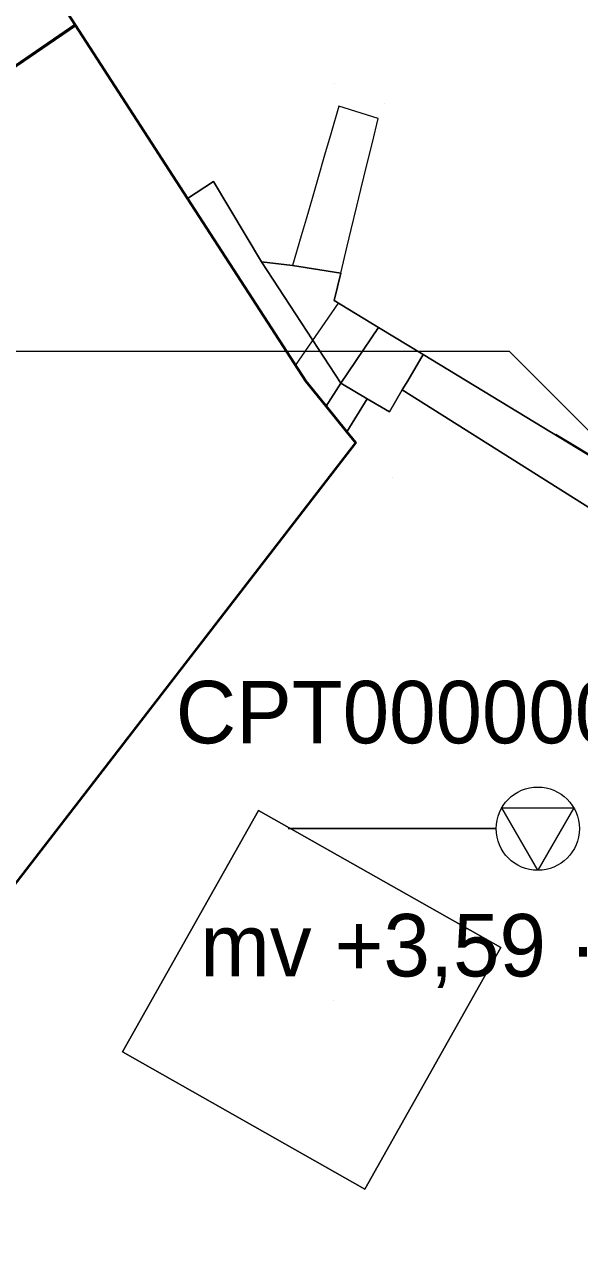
# Model space of a CAD drawing. Header units: metres. Extents: x 0 to 105485, y 0 to 425721.
# Drawn here: x 104915.51 to 104923.51, y 425419.6 to 425437.21 of the extents above; entities that cross this region are included whole.
import ezdxf
from ezdxf.enums import TextEntityAlignment as Align

# ---------------------------------------------------------------- set-up
doc = ezdxf.new("R2010")
doc.units = ezdxf.units.M
doc.header["$MEASUREMENT"] = 0
doc.linetypes.add('KG-PERCEEL-SO', pattern=[19, 5.5, -4, 5.5, -4])
for name, color, linetype, lineweight in [('B-XX-GK-KADEMUUR-G', 150, 'Continuous', 18), ('B-XX-GR-BOOM-G', 90, 'Continuous', 13), ('B-XX-IE-MEUBILAIR-G', 7, 'Continuous', 18), ('B-XX-IE-MEUBILAIR_WATERWEGMEUBILAIR-G', 150, 'Continuous', 18), ('B-XX-KG-GRENS_PERCEEL-G', 150, 'KG-PERCEEL-SO', 18), ('B-XX-KW-KUNSTWERK_STEIGER-G', 170, 'Continuous', 18), ('B-XX-MO-ONDERZOEK_SONDERING-G', 90, 'Continuous', 18), ('B-XX-MO-ONDERZOEK_SONDERING-S', 90, 'Continuous', 18), ('B-XX-MO-ONDERZOEK_SONDERING-T', 90, 'Continuous', 18), ('B-XX-OG-BEBOUWING-G', 7, 'Continuous', 35), ('B-XX-OG-GRENS-G', 7, 'Continuous', 18), ('B-XX-OG-TERREIN_ERF-G', 7, 'Continuous', 18), ('B-XX-OG-TERREIN_OEVER-G', 7, 'Continuous', 18), ('B-XX-OG-WATER_HAVEN-G', 170, 'Continuous', 18), ('B-XX-VH-ONVERHARD_ZAND-G', 210, 'Continuous', 18), ('B-XX-VH-OPENVERHARDING_STRAATBAKSTEEN-G', 90, 'Continuous', 18)]:
    doc.layers.add(name, color=color, linetype=linetype, lineweight=lineweight)

msp = doc.modelspace()

# ---------------------------------------------------------------- linework, layer by layer
at = {"layer": 'B-XX-GK-KADEMUUR-G', "ltscale": 0.5}
for points in [[(104921.258, 425432.453), (104920.612, 425432.846), (104920.071, 425432.043), (104920.452, 425431.818), (104920.77, 425431.629), (104920.957, 425431.945), (104921.034, 425432.074)], [(104921.258, 425432.453), (104921.034, 425432.074), (104920.957, 425431.945), (104926.818, 425428.253), (104926.907, 425428.398), (104927.189, 425428.851)], [(104920.157, 425431.34), (104920.452, 425431.818), (104920.071, 425432.043), (104919.857, 425431.709)]]:
    msp.add_lwpolyline(points, close=True, dxfattribs=at)
at = {"layer": 'B-XX-GR-BOOM-G', "color": 0, "true_color": 0x604a38}
msp.add_polyline3d([(104919.959, 425423.138, 3.332056222532111), (104919.959, 425423.138, 6.13205622253211)], dxfattribs=at)
at = {"layer": 'B-XX-IE-MEUBILAIR-G', "color": 0, "true_color": 0x604a38}
msp.add_polyline3d([(104920.809, 425430.686, 3.391324065578965), (104920.809, 425430.686, 4.891324065578965)], dxfattribs=at)
at = {"layer": 'B-XX-IE-MEUBILAIR_WATERWEGMEUBILAIR-G', "color": 0, "true_color": 0x604a38}
for points in [[(104919.979, 425436.361, 0), (104919.979, 425436.361, 1.5)], [(104920.696, 425436.068, 0), (104920.696, 425436.068, 1.5)]]:
    msp.add_polyline3d(points, dxfattribs=at)
at = {"layer": 'B-XX-KG-GRENS_PERCEEL-G', "ltscale": 0.5, "flags": 128}
for points in [[(104909.198, 425441.207), (104911.033, 425438.111), (104913.961, 425440.723), (104916.246, 425437.194)], [(104902.394, 425427.806), (104909.554, 425432.739), (104910.178, 425431.776), (104910.96, 425432.276), (104912.149, 425432.245), (104912.869, 425431.776), (104914.199, 425432.804), (104912.932, 425434.938), (104916.246, 425437.194)], [(104916.246, 425437.194), (104919.418, 425432.296)], [(104919.418, 425432.296), (104920.036, 425433.195), (104935.29, 425423.997), (104932.218, 425418.819), (104940.197, 425413.222), (104963.12, 425400.959), (104978.335, 425403.002)], [(104912.116, 425420.608), (104920.286, 425431.181), (104919.565, 425432.069), (104919.418, 425432.296)]]:
    msp.add_lwpolyline(points, dxfattribs=at)
at = {"layer": 'B-XX-KW-KUNSTWERK_STEIGER-G', "ltscale": 0.5}
msp.add_lwpolyline([(104920.447, 425435.19), (104920.525, 425435.513), (104920.609, 425435.859), (104920.041, 425436.034), (104919.929, 425435.648), (104919.836, 425435.328), (104919.734, 425434.974), (104919.665, 425434.739), (104919.568, 425434.405), (104919.499, 425434.165), (104919.374, 425433.736), (104920.068, 425433.628), (104920.162, 425434.015), (104920.221, 425434.256), (104920.303, 425434.595), (104920.36, 425434.832)], close=True, dxfattribs=at)
at = {"layer": 'B-XX-MO-ONDERZOEK_SONDERING-G', "color": 0, "true_color": 0x285cd6}
msp.add_polyline3d([(104921.985, 425425.62, 3.511), (104922.085, 425425.62, 3.491), (104922.16, 425425.62, 3.471), (104922.21, 425425.62, 3.451), (104922.21, 425425.62, 3.431), (104922.21, 425425.62, 3.411), (104922.235, 425425.62, 3.391), (104922.235, 425425.62, 3.371), (104922.235, 425425.62, 3.351), (104922.235, 425425.62, 3.331), (104922.21, 425425.62, 3.311), (104922.21, 425425.62, 3.291), (104922.185, 425425.62, 3.271), (104922.185, 425425.62, 3.251), (104922.185, 425425.62, 3.231), (104922.185, 425425.62, 3.211), (104922.185, 425425.62, 3.191), (104922.185, 425425.62, 3.171), (104922.185, 425425.62, 3.151), (104922.185, 425425.62, 3.131), (104922.185, 425425.62, 3.111), (104922.185, 425425.62, 3.091), (104922.185, 425425.62, 3.071), (104922.185, 425425.62, 3.051), (104922.185, 425425.62, 3.031), (104922.185, 425425.62, 3.011), (104922.16, 425425.62, 2.991), (104922.16, 425425.62, 2.971), (104922.135, 425425.62, 2.951), (104922.135, 425425.62, 2.931), (104922.11, 425425.62, 2.911), (104922.085, 425425.62, 2.891), (104922.085, 425425.62, 2.871), (104922.085, 425425.62, 2.851), (104922.06, 425425.62, 2.831), (104922.035, 425425.62, 2.811), (104922.035, 425425.62, 2.791), (104922.035, 425425.62, 2.771), (104922.035, 425425.62, 2.751), (104922.035, 425425.62, 2.731), (104922.06, 425425.62, 2.711), (104922.085, 425425.62, 2.691), (104922.06, 425425.62, 2.671), (104922.085, 425425.62, 2.651), (104922.06, 425425.62, 2.631), (104922.06, 425425.62, 2.611), (104922.06, 425425.62, 2.591), (104922.06, 425425.62, 2.571), (104922.06, 425425.62, 2.551), (104922.11, 425425.62, 2.531), (104922.135, 425425.62, 2.511), (104922.135, 425425.62, 2.491), (104922.16, 425425.62, 2.471), (104922.16, 425425.62, 2.451), (104922.16, 425425.62, 2.431), (104922.16, 425425.62, 2.411), (104922.185, 425425.62, 2.391), (104922.185, 425425.62, 2.371), (104922.185, 425425.62, 2.351), (104922.185, 425425.62, 2.331), (104922.16, 425425.62, 2.311), (104922.16, 425425.62, 2.291), (104922.135, 425425.62, 2.271), (104922.11, 425425.62, 2.251), (104922.11, 425425.62, 2.231), (104922.135, 425425.62, 2.211), (104922.135, 425425.62, 2.191), (104922.135, 425425.62, 2.171), (104922.06, 425425.62, 2.151), (104922.035, 425425.62, 2.131), (104922.01, 425425.62, 2.111), (104921.96, 425425.62, 2.091), (104921.985, 425425.62, 2.071), (104921.985, 425425.62, 2.051), (104921.985, 425425.62, 2.031), (104921.985, 425425.62, 2.011), (104921.935, 425425.62, 1.991), (104921.81, 425425.62, 1.971), (104921.96, 425425.62, 1.951), (104922.01, 425425.62, 1.931), (104922.035, 425425.62, 1.911), (104922.16, 425425.62, 1.891), (104922.185, 425425.62, 1.871), (104922.185, 425425.62, 1.851), (104922.185, 425425.62, 1.831), (104922.185, 425425.62, 1.811), (104922.16, 425425.62, 1.791), (104922.16, 425425.62, 1.771), (104922.135, 425425.62, 1.751), (104922.135, 425425.62, 1.731), (104922.11, 425425.62, 1.711), (104922.11, 425425.62, 1.691), (104921.835, 425425.62, 1.671), (104921.86, 425425.62, 1.651), (104922.01, 425425.62, 1.631), (104922.035, 425425.62, 1.611), (104922.06, 425425.62, 1.591), (104922.035, 425425.62, 1.571), (104922.06, 425425.62, 1.551), (104922.085, 425425.62, 1.531), (104922.085, 425425.62, 1.511), (104922.11, 425425.62, 1.491), (104922.11, 425425.62, 1.471), (104922.035, 425425.62, 1.451), (104922.035, 425425.62, 1.431), (104922.035, 425425.62, 1.411), (104922.035, 425425.62, 1.391), (104922.035, 425425.62, 1.371), (104922.035, 425425.62, 1.351), (104922.01, 425425.62, 1.331), (104922.01, 425425.62, 1.311), (104921.985, 425425.62, 1.291), (104921.935, 425425.62, 1.271), (104921.885, 425425.62, 1.251), (104921.81, 425425.62, 1.231), (104921.785, 425425.62, 1.211), (104921.785, 425425.62, 1.191), (104921.785, 425425.62, 1.171), (104921.81, 425425.62, 1.151), (104921.835, 425425.62, 1.131), (104921.86, 425425.62, 1.111), (104921.86, 425425.62, 1.091), (104921.785, 425425.62, 1.071), (104921.71, 425425.62, 1.051), (104921.785, 425425.62, 1.031), (104921.785, 425425.62, 1.011), (104921.76, 425425.62, 0.9909999999999997), (104921.735, 425425.62, 0.9709999999999996), (104921.66, 425425.62, 0.9510000000000001), (104921.66, 425425.62, 0.931), (104921.71, 425425.62, 0.911), (104921.785, 425425.62, 0.891), (104921.785, 425425.62, 0.871), (104921.81, 425425.62, 0.851), (104921.835, 425425.62, 0.831), (104921.91, 425425.62, 0.8109999999999999), (104922.01, 425425.62, 0.7909999999999999), (104922.035, 425425.62, 0.7709999999999999), (104922.06, 425425.62, 0.7509999999999999), (104922.11, 425425.62, 0.7309999999999999), (104922.16, 425425.62, 0.7109999999999999), (104922.185, 425425.62, 0.6909999999999998), (104922.21, 425425.62, 0.6709999999999998), (104922.235, 425425.62, 0.6509999999999998), (104922.16, 425425.62, 0.6309999999999998), (104922.06, 425425.62, 0.6109999999999998), (104922.01, 425425.62, 0.5909999999999997), (104921.96, 425425.62, 0.5709999999999997), (104921.86, 425425.62, 0.5509999999999997), (104921.885, 425425.62, 0.5309999999999997), (104921.81, 425425.62, 0.5109999999999997), (104921.71, 425425.62, 0.4909999999999997), (104921.66, 425425.62, 0.4709999999999996), (104921.61, 425425.62, 0.4510000000000001), (104921.56, 425425.62, 0.431), (104921.96, 425425.62, 0.411), (104922.035, 425425.62, 0.391), (104922.035, 425425.62, 0.371), (104922.06, 425425.62, 0.351), (104921.96, 425425.62, 0.331), (104921.86, 425425.62, 0.3109999999999999), (104921.76, 425425.62, 0.2919999999999998), (104921.385, 425425.62, 0.2719999999999998), (104921.46, 425425.62, 0.2519999999999998), (104921.535, 425425.62, 0.2319999999999998), (104921.535, 425425.62, 0.2119999999999997), (104921.51, 425425.62, 0.1919999999999997), (104921.485, 425425.62, 0.1719999999999997), (104921.385, 425425.62, 0.1519999999999997), (104921.385, 425425.62, 0.1319999999999997), (104921.385, 425425.62, 0.1119999999999997), (104921.435, 425425.62, 0.09199999999999964), (104921.46, 425425.62, 0.07200000000000006), (104921.41, 425425.62, 0.05200000000000005), (104921.36, 425425.62, 0.03200000000000003), (104921.285, 425425.62, 0.01200000000000001), (104921.035, 425425.62, -0.008000000000000007), (104920.76, 425425.62, -0.02800000000000002), (104920.185, 425425.62, -0.04800000000000004), (104920.285, 425425.62, -0.06800000000000006), (104920.635, 425425.62, -0.08800000000000008), (104921.31, 425425.62, -0.1080000000000001), (104921.76, 425425.62, -0.1280000000000001), (104921.86, 425425.62, -0.1470000000000002), (104921.91, 425425.62, -0.1670000000000003), (104921.96, 425425.62, -0.1870000000000003), (104921.985, 425425.62, -0.2070000000000003), (104921.985, 425425.62, -0.2270000000000003), (104922.085, 425425.62, -0.2470000000000003), (104922.11, 425425.62, -0.2670000000000003), (104922.11, 425425.62, -0.2869999999999999), (104922.135, 425425.62, -0.3069999999999999), (104922.16, 425425.62, -0.327), (104922.16, 425425.62, -0.347), (104922.185, 425425.62, -0.367), (104922.16, 425425.62, -0.387), (104922.16, 425425.62, -0.407), (104922.135, 425425.62, -0.4270000000000005), (104921.91, 425425.62, -0.4470000000000001), (104921.86, 425425.62, -0.4670000000000005), (104921.835, 425425.62, -0.4870000000000001), (104921.835, 425425.62, -0.5070000000000006), (104921.86, 425425.62, -0.5270000000000001), (104921.86, 425425.62, -0.5460000000000003), (104921.86, 425425.62, -0.5659999999999998), (104921.81, 425425.62, -0.5860000000000003), (104921.71, 425425.62, -0.6059999999999999), (104921.785, 425425.62, -0.6260000000000003), (104921.885, 425425.62, -0.6459999999999999), (104921.96, 425425.62, -0.6660000000000004), (104922.01, 425425.62, -0.6859999999999999), (104922.085, 425425.62, -0.7060000000000004), (104922.11, 425425.62, -0.726), (104922.11, 425425.62, -0.7460000000000004), (104922.085, 425425.62, -0.766), (104921.935, 425425.62, -0.7860000000000005), (104921.81, 425425.62, -0.8049999999999997), (104921.81, 425425.62, -0.8250000000000002), (104921.81, 425425.62, -0.8449999999999998), (104921.785, 425425.62, -0.8650000000000002), (104921.76, 425425.62, -0.8849999999999998), (104921.685, 425425.62, -0.9050000000000002), (104921.585, 425425.62, -0.9249999999999998), (104921.485, 425425.62, -0.9450000000000003), (104921.285, 425425.62, -0.9649999999999999), (104921.185, 425425.62, -0.9850000000000003), (104921.21, 425425.62, -1.005), (104921.26, 425425.62, -1.025), (104921.435, 425425.62, -1.045), (104921.51, 425425.62, -1.064), (104921.485, 425425.62, -1.084000000000001), (104921.51, 425425.62, -1.104), (104921.485, 425425.62, -1.124000000000001), (104921.51, 425425.62, -1.144), (104921.51, 425425.62, -1.164), (104921.51, 425425.62, -1.184), (104921.51, 425425.62, -1.204), (104921.51, 425425.62, -1.224), (104921.51, 425425.62, -1.244), (104921.485, 425425.62, -1.264), (104921.335, 425425.62, -1.284), (104921.335, 425425.62, -1.304), (104921.31, 425425.62, -1.323), (104921.26, 425425.62, -1.343), (104921.235, 425425.62, -1.363), (104921.335, 425425.62, -1.383), (104921.385, 425425.62, -1.403), (104921.41, 425425.62, -1.423), (104921.41, 425425.62, -1.443000000000001), (104921.41, 425425.62, -1.463), (104921.41, 425425.62, -1.483000000000001), (104921.41, 425425.62, -1.503), (104921.435, 425425.62, -1.523000000000001), (104921.46, 425425.62, -1.543), (104921.435, 425425.62, -1.562), (104921.41, 425425.62, -1.582), (104921.41, 425425.62, -1.602), (104921.435, 425425.62, -1.622), (104921.51, 425425.62, -1.642), (104921.51, 425425.62, -1.662), (104921.51, 425425.62, -1.682), (104921.51, 425425.62, -1.702), (104921.535, 425425.62, -1.722), (104921.51, 425425.62, -1.742), (104921.51, 425425.62, -1.762), (104921.535, 425425.62, -1.782), (104921.51, 425425.62, -1.801), (104921.535, 425425.62, -1.821), (104921.535, 425425.62, -1.841), (104921.535, 425425.62, -1.861), (104921.535, 425425.62, -1.881), (104921.535, 425425.62, -1.901), (104921.51, 425425.62, -1.921), (104921.51, 425425.62, -1.941), (104921.51, 425425.62, -1.961), (104921.51, 425425.62, -1.981), (104921.585, 425425.62, -2.001), (104921.635, 425425.62, -2.02), (104921.685, 425425.62, -2.04), (104921.71, 425425.62, -2.06), (104921.735, 425425.62, -2.08), (104921.71, 425425.62, -2.100000000000001), (104921.71, 425425.62, -2.12), (104921.66, 425425.62, -2.140000000000001), (104921.635, 425425.62, -2.16), (104921.635, 425425.62, -2.18), (104921.635, 425425.62, -2.2), (104921.635, 425425.62, -2.22), (104921.61, 425425.62, -2.239), (104921.56, 425425.62, -2.259), (104921.585, 425425.62, -2.279), (104921.56, 425425.62, -2.299), (104921.56, 425425.62, -2.319), (104921.535, 425425.62, -2.339), (104921.535, 425425.62, -2.359), (104921.51, 425425.62, -2.379), (104921.46, 425425.62, -2.399), (104921.385, 425425.62, -2.419), (104921.335, 425425.62, -2.439), (104921.36, 425425.62, -2.458), (104921.36, 425425.62, -2.478), (104921.385, 425425.62, -2.498), (104921.41, 425425.62, -2.518), (104921.435, 425425.62, -2.538), (104921.51, 425425.62, -2.558), (104921.485, 425425.62, -2.578), (104921.485, 425425.62, -2.598), (104921.51, 425425.62, -2.618), (104921.51, 425425.62, -2.638), (104921.51, 425425.62, -2.658), (104921.51, 425425.62, -2.678), (104921.535, 425425.62, -2.697), (104921.535, 425425.62, -2.717000000000001), (104921.535, 425425.62, -2.737), (104921.535, 425425.62, -2.757000000000001), (104921.56, 425425.62, -2.777), (104921.51, 425425.62, -2.797), (104921.535, 425425.62, -2.817), (104921.51, 425425.62, -2.837), (104921.535, 425425.62, -2.857), (104921.535, 425425.62, -2.877), (104921.535, 425425.62, -2.897), (104921.535, 425425.62, -2.916), (104921.485, 425425.62, -2.936), (104921.485, 425425.62, -2.956), (104921.51, 425425.62, -2.976), (104921.485, 425425.62, -2.996), (104921.485, 425425.62, -3.016), (104921.51, 425425.62, -3.036), (104921.51, 425425.62, -3.056), (104921.535, 425425.62, -3.076000000000001), (104921.535, 425425.62, -3.096), (104921.51, 425425.62, -3.116000000000001), (104921.51, 425425.62, -3.135), (104921.485, 425425.62, -3.155), (104921.485, 425425.62, -3.175), (104921.51, 425425.62, -3.195), (104921.51, 425425.62, -3.215), (104921.51, 425425.62, -3.235), (104921.56, 425425.62, -3.255), (104921.61, 425425.62, -3.275), (104921.61, 425425.62, -3.295), (104921.56, 425425.62, -3.315), (104921.485, 425425.62, -3.335), (104921.51, 425425.62, -3.355), (104921.585, 425425.62, -3.374000000000001), (104921.56, 425425.62, -3.394), (104921.535, 425425.62, -3.414), (104921.535, 425425.62, -3.434), (104921.685, 425425.62, -3.454), (104922.285, 425425.62, -3.474), (104922.31, 425425.62, -3.494), (104922.31, 425425.62, -3.514), (104922.01, 425425.62, -3.534), (104921.635, 425425.62, -3.554), (104921.71, 425425.62, -3.574), (104921.76, 425425.62, -3.593), (104921.81, 425425.62, -3.613), (104921.66, 425425.62, -3.633), (104922.11, 425425.62, -3.653), (104922.135, 425425.62, -3.673), (104922.16, 425425.62, -3.693000000000001), (104922.135, 425425.62, -3.713), (104922.135, 425425.62, -3.733000000000001), (104922.035, 425425.62, -3.753), (104921.985, 425425.62, -3.773000000000001), (104921.985, 425425.62, -3.793), (104921.935, 425425.62, -3.812), (104921.91, 425425.62, -3.832), (104921.835, 425425.62, -3.852), (104921.785, 425425.62, -3.872), (104921.685, 425425.62, -3.892), (104921.61, 425425.62, -3.912), (104921.51, 425425.62, -3.932), (104921.485, 425425.62, -3.952), (104921.635, 425425.62, -3.972), (104921.71, 425425.62, -3.992), (104921.735, 425425.62, -4.011), (104921.785, 425425.62, -4.031000000000001), (104921.785, 425425.62, -4.051), (104921.785, 425425.62, -4.071), (104921.81, 425425.62, -4.091), (104921.76, 425425.62, -4.111), (104921.66, 425425.62, -4.131), (104921.66, 425425.62, -4.151), (104921.685, 425425.62, -4.171), (104921.71, 425425.62, -4.191), (104921.71, 425425.62, -4.21), (104921.71, 425425.62, -4.23), (104921.71, 425425.62, -4.25), (104921.71, 425425.62, -4.27), (104921.735, 425425.62, -4.29), (104921.76, 425425.62, -4.31), (104921.76, 425425.62, -4.33), (104921.785, 425425.62, -4.350000000000001), (104921.785, 425425.62, -4.37), (104921.81, 425425.62, -4.390000000000001), (104921.81, 425425.62, -4.41), (104921.81, 425425.62, -4.429), (104921.81, 425425.62, -4.449), (104921.81, 425425.62, -4.468999999999999), (104921.785, 425425.62, -4.489000000000001), (104921.76, 425425.62, -4.509), (104921.76, 425425.62, -4.529), (104921.735, 425425.62, -4.548999999999999), (104921.735, 425425.62, -4.569000000000001), (104921.71, 425425.62, -4.589), (104921.685, 425425.62, -4.609), (104921.66, 425425.62, -4.628), (104921.635, 425425.62, -4.648), (104921.61, 425425.62, -4.667999999999999), (104921.61, 425425.62, -4.688000000000001), (104921.585, 425425.62, -4.708), (104921.585, 425425.62, -4.728), (104921.585, 425425.62, -4.747999999999999), (104921.585, 425425.62, -4.768000000000001), (104921.56, 425425.62, -4.788), (104921.56, 425425.62, -4.808), (104921.56, 425425.62, -4.827), (104921.61, 425425.62, -4.847), (104921.66, 425425.62, -4.867000000000001), (104921.685, 425425.62, -4.887), (104921.685, 425425.62, -4.907), (104921.71, 425425.62, -4.927), (104921.685, 425425.62, -4.947000000000001), (104921.51, 425425.62, -4.967000000000001), (104921.36, 425425.62, -4.987), (104921.335, 425425.62, -5.007), (104921.36, 425425.62, -5.027000000000001), (104921.385, 425425.62, -5.045999999999999), (104921.435, 425425.62, -5.066000000000001), (104921.46, 425425.62, -5.086), (104921.485, 425425.62, -5.106), (104921.46, 425425.62, -5.125999999999999), (104921.435, 425425.62, -5.146000000000001), (104921.435, 425425.62, -5.166), (104921.46, 425425.62, -5.186), (104921.46, 425425.62, -5.206), (104921.46, 425425.62, -5.225), (104921.46, 425425.62, -5.245000000000001), (104921.46, 425425.62, -5.265000000000001), (104921.46, 425425.62, -5.285), (104921.435, 425425.62, -5.305), (104921.435, 425425.62, -5.324999999999999), (104921.435, 425425.62, -5.345000000000001), (104921.435, 425425.62, -5.365), (104921.46, 425425.62, -5.385), (104921.485, 425425.62, -5.404999999999999), (104921.485, 425425.62, -5.423999999999999), (104921.51, 425425.62, -5.444000000000001), (104921.535, 425425.62, -5.464), (104921.56, 425425.62, -5.484), (104921.585, 425425.62, -5.504), (104921.585, 425425.62, -5.524000000000001), (104921.585, 425425.62, -5.544), (104921.585, 425425.62, -5.564), (104921.61, 425425.62, -5.584), (104921.585, 425425.62, -5.604000000000001), (104921.585, 425425.62, -5.622999999999999), (104921.635, 425425.62, -5.643000000000001), (104921.66, 425425.62, -5.663), (104921.685, 425425.62, -5.683), (104921.71, 425425.62, -5.702999999999999), (104921.685, 425425.62, -5.723000000000001), (104921.66, 425425.62, -5.743), (104921.635, 425425.62, -5.763), (104921.66, 425425.62, -5.782999999999999), (104921.61, 425425.62, -5.803000000000001), (104921.56, 425425.62, -5.822000000000001), (104921.56, 425425.62, -5.842000000000001), (104921.56, 425425.62, -5.862), (104921.56, 425425.62, -5.882), (104921.585, 425425.62, -5.902000000000001), (104921.61, 425425.62, -5.922000000000001), (104921.61, 425425.62, -5.942), (104921.61, 425425.62, -5.962), (104921.61, 425425.62, -5.981999999999999), (104921.61, 425425.62, -6.000999999999999), (104921.61, 425425.62, -6.021000000000001), (104921.585, 425425.62, -6.041), (104921.71, 425425.62, -6.061), (104921.71, 425425.62, -6.081), (104921.71, 425425.62, -6.101000000000001), (104921.71, 425425.62, -6.121), (104921.685, 425425.62, -6.141), (104921.685, 425425.62, -6.161), (104921.685, 425425.62, -6.181000000000001), (104921.66, 425425.62, -6.199999999999999), (104921.61, 425425.62, -6.220000000000001), (104921.585, 425425.62, -6.24), (104921.56, 425425.62, -6.26), (104921.585, 425425.62, -6.279999999999999), (104921.61, 425425.62, -6.300000000000001), (104921.585, 425425.62, -6.32), (104921.61, 425425.62, -6.34), (104921.61, 425425.62, -6.359999999999999), (104921.61, 425425.62, -6.379), (104921.61, 425425.62, -6.399000000000001), (104921.61, 425425.62, -6.42), (104921.61, 425425.62, -6.44), (104921.535, 425425.62, -6.460000000000001), (104921.61, 425425.62, -6.479000000000001), (104921.635, 425425.62, -6.499000000000001), (104921.635, 425425.62, -6.519), (104921.66, 425425.62, -6.539), (104921.685, 425425.62, -6.558999999999999), (104921.71, 425425.62, -6.579000000000001), (104921.685, 425425.62, -6.599), (104921.735, 425425.62, -6.619), (104921.735, 425425.62, -6.638999999999999), (104921.76, 425425.62, -6.657999999999999), (104921.735, 425425.62, -6.678000000000001), (104921.71, 425425.62, -6.698), (104921.71, 425425.62, -6.718), (104921.685, 425425.62, -6.738), (104921.635, 425425.62, -6.758000000000001), (104921.635, 425425.62, -6.778), (104921.635, 425425.62, -6.798), (104921.61, 425425.62, -6.818), (104921.61, 425425.62, -6.837), (104921.61, 425425.62, -6.856999999999999), (104921.635, 425425.62, -6.877000000000001), (104921.66, 425425.62, -6.897), (104921.685, 425425.62, -6.917), (104921.685, 425425.62, -6.936999999999999), (104921.685, 425425.62, -6.957000000000001), (104921.56, 425425.62, -6.977), (104921.51, 425425.62, -6.997), (104921.46, 425425.62, -7.016999999999999), (104921.51, 425425.62, -7.036), (104921.535, 425425.62, -7.056000000000001), (104921.585, 425425.62, -7.076000000000001), (104921.685, 425425.62, -7.096), (104921.81, 425425.62, -7.116), (104922.01, 425425.62, -7.136000000000001), (104922.185, 425425.62, -7.156000000000001), (104922.21, 425425.62, -7.176), (104922.26, 425425.62, -7.196), (104922.285, 425425.62, -7.215), (104922.31, 425425.62, -7.234999999999999), (104922.31, 425425.62, -7.255000000000001), (104922.31, 425425.62, -7.275), (104922.235, 425425.62, -7.295), (104922.135, 425425.62, -7.315), (104922.06, 425425.62, -7.335000000000001), (104922.01, 425425.62, -7.355), (104921.96, 425425.62, -7.375), (104921.885, 425425.62, -7.395), (104921.835, 425425.62, -7.414), (104921.81, 425425.62, -7.433999999999999), (104921.785, 425425.62, -7.454000000000001), (104921.735, 425425.62, -7.474), (104921.71, 425425.62, -7.494), (104921.66, 425425.62, -7.513999999999999), (104921.585, 425425.62, -7.534000000000001), (104921.585, 425425.62, -7.554), (104921.585, 425425.62, -7.574), (104921.61, 425425.62, -7.593), (104921.66, 425425.62, -7.613), (104921.76, 425425.62, -7.633000000000001), (104921.835, 425425.62, -7.653), (104921.885, 425425.62, -7.673), (104921.935, 425425.62, -7.693), (104921.96, 425425.62, -7.713000000000001), (104921.96, 425425.62, -7.733000000000001), (104921.985, 425425.62, -7.753), (104921.985, 425425.62, -7.772), (104921.96, 425425.62, -7.792), (104921.96, 425425.62, -7.811999999999999), (104921.96, 425425.62, -7.832000000000001), (104921.96, 425425.62, -7.852), (104921.835, 425425.62, -7.872), (104921.885, 425425.62, -7.891999999999999), (104921.91, 425425.62, -7.912000000000001), (104921.96, 425425.62, -7.932), (104921.935, 425425.62, -7.952), (104921.96, 425425.62, -7.971), (104921.66, 425425.62, -7.991), (104921.61, 425425.62, -8.011000000000001), (104921.685, 425425.62, -8.031), (104921.835, 425425.62, -8.051), (104921.785, 425425.62, -8.071), (104921.76, 425425.62, -8.091), (104921.91, 425425.62, -8.111), (104921.66, 425425.62, -8.13), (104921.585, 425425.62, -8.15), (104921.51, 425425.62, -8.17), (104921.46, 425425.62, -8.19), (104921.46, 425425.62, -8.21), (104921.51, 425425.62, -8.23), (104921.535, 425425.62, -8.25), (104921.56, 425425.62, -8.269), (104921.51, 425425.62, -8.289), (104921.41, 425425.62, -8.309), (104921.31, 425425.62, -8.329), (104921.31, 425425.62, -8.349), (104921.285, 425425.62, -8.368), (104921.385, 425425.62, -8.388), (104921.385, 425425.62, -8.408), (104921.46, 425425.62, -8.428), (104921.36, 425425.62, -8.448), (104921.335, 425425.62, -8.468), (104921.585, 425425.62, -8.487), (104921.66, 425425.62, -8.507), (104921.685, 425425.62, -8.527000000000001), (104921.81, 425425.62, -8.547), (104921.835, 425425.62, -8.567), (104921.86, 425425.62, -8.587), (104921.86, 425425.62, -8.606), (104921.885, 425425.62, -8.626), (104921.885, 425425.62, -8.646), (104921.91, 425425.62, -8.666), (104921.935, 425425.62, -8.686), (104921.985, 425425.62, -8.705), (104922.01, 425425.62, -8.725), (104922.035, 425425.62, -8.745000000000001), (104922.035, 425425.62, -8.765), (104922.035, 425425.62, -8.785), (104922.035, 425425.62, -8.804), (104921.985, 425425.62, -8.824), (104921.96, 425425.62, -8.844), (104921.935, 425425.62, -8.864), (104921.91, 425425.62, -8.884), (104921.86, 425425.62, -8.903), (104921.81, 425425.62, -8.923), (104921.71, 425425.62, -8.943), (104921.585, 425425.62, -8.963000000000001), (104921.385, 425425.62, -8.983), (104921.135, 425425.62, -9.002), (104920.86, 425425.62, -9.022), (104920.235, 425425.62, -9.042), (104919.66, 425425.62, -9.062), (104919.31, 425425.62, -9.082), (104919.31, 425425.62, -9.101), (104919.31, 425425.62, -9.121), (104919.31, 425425.62, -9.141), (104919.31, 425425.62, -9.161), (104919.31, 425425.62, -9.181000000000001), (104919.31, 425425.62, -9.2), (104919.31, 425425.62, -9.22), (104919.31, 425425.62, -9.24), (104919.31, 425425.62, -9.26), (104919.31, 425425.62, -9.28), (104919.31, 425425.62, -9.299), (104919.31, 425425.62, -9.319), (104919.31, 425425.62, -9.339), (104919.31, 425425.62, -9.359), (104919.31, 425425.62, -9.379), (104919.31, 425425.62, -9.398), (104919.31, 425425.62, -9.418), (104919.31, 425425.62, -9.438), (104919.31, 425425.62, -9.458), (104919.31, 425425.62, -9.478), (104919.31, 425425.62, -9.497), (104919.31, 425425.62, -9.517), (104919.31, 425425.62, -9.537), (104919.31, 425425.62, -9.557), (104919.31, 425425.62, -9.577), (104919.31, 425425.62, -9.597), (104919.31, 425425.62, -9.616), (104919.31, 425425.62, -9.636000000000001), (104919.31, 425425.62, -9.656), (104919.31, 425425.62, -9.676), (104919.31, 425425.62, -9.696), (104919.31, 425425.62, -9.715), (104919.31, 425425.62, -9.735), (104919.31, 425425.62, -9.755), (104919.31, 425425.62, -9.775), (104919.31, 425425.62, -9.795), (104919.31, 425425.62, -9.814), (104919.31, 425425.62, -9.834), (104919.31, 425425.62, -9.854000000000001), (104919.31, 425425.62, -9.874), (104919.31, 425425.62, -9.893), (104919.31, 425425.62, -9.913), (104919.31, 425425.62, -9.933), (104919.31, 425425.62, -9.953), (104919.31, 425425.62, -9.973), (104919.31, 425425.62, -9.992), (104919.31, 425425.62, -10.012), (104919.31, 425425.62, -10.032), (104919.31, 425425.62, -10.052), (104919.31, 425425.62, -10.072), (104919.31, 425425.62, -10.091), (104919.31, 425425.62, -10.111), (104919.31, 425425.62, -10.131), (104919.31, 425425.62, -10.151), (104919.31, 425425.62, -10.171), (104919.31, 425425.62, -10.19), (104919.31, 425425.62, -10.21), (104919.31, 425425.62, -10.23), (104919.31, 425425.62, -10.25), (104919.31, 425425.62, -10.27), (104919.335, 425425.62, -10.289), (104919.31, 425425.62, -10.309), (104919.31, 425425.62, -10.329), (104919.31, 425425.62, -10.349), (104919.36, 425425.62, -10.368), (104919.385, 425425.62, -10.388), (104919.41, 425425.62, -10.408), (104919.435, 425425.62, -10.428), (104919.46, 425425.62, -10.448), (104919.485, 425425.62, -10.467), (104919.535, 425425.62, -10.487), (104919.585, 425425.62, -10.507), (104919.635, 425425.62, -10.527), (104919.635, 425425.62, -10.547), (104919.71, 425425.62, -10.566), (104919.735, 425425.62, -10.586), (104919.76, 425425.62, -10.606), (104922.31, 425425.62, -10.626), (104922.31, 425425.62, -10.645), (104922.31, 425425.62, -10.665), (104922.31, 425425.62, -10.685), (104922.31, 425425.62, -10.705)], dxfattribs=at)
at = {"layer": 'B-XX-MO-ONDERZOEK_SONDERING-G', "color": 0, "true_color": 0x787878}
for points in [[(104922.31, 425425.62, 3.511), (104922.31, 425425.62, -10.705)], [(104923.51, 425425.62, 3.511), (104923.51, 425425.62, -10.705)]]:
    msp.add_polyline3d(points, dxfattribs=at)
at = {"layer": 'B-XX-MO-ONDERZOEK_SONDERING-S', "ltscale": 0.5}
msp.add_lwpolyline([(104922.3903847577, 425425.92), (104923.4296152423, 425425.92), (104922.91, 425425.02)], close=True, dxfattribs=at)
at = {"layer": 'B-XX-MO-ONDERZOEK_SONDERING-S'}
msp.add_circle((104922.91, 425425.62), 0.6, dxfattribs=at)
at = {"layer": 'B-XX-OG-BEBOUWING-G', "ltscale": 0.5}
msp.add_lwpolyline([(104916.238, 425437.207), (104913.961, 425440.723), (104911.033, 425438.111), (104909.198, 425441.207), (104898.106, 425433.352), (104902.394, 425427.806), (104905.654, 425430.026), (104905.692, 425430.077), (104909.554, 425432.739), (104910.156, 425431.821), (104910.716, 425432.172), (104911.275, 425432.323), (104911.853, 425432.315), (104912.407, 425432.151), (104912.896, 425431.841), (104914.199, 425432.804), (104912.932, 425434.938)], close=True, dxfattribs=at)
msp.add_lwpolyline([(104912.311, 425420.861), (104920.286, 425431.181), (104920.157, 425431.34), (104919.857, 425431.709), (104919.565, 425432.069), (104917.858, 425434.705), (104916.238, 425437.207), (104912.932, 425434.938)], dxfattribs=at)
at = {"layer": 'B-XX-OG-GRENS-G'}
msp.add_polyline3d([(105062.5, 425437.5, 2.468103408813477), (105052.5, 425432.5, 1.360451459884644), (105042.5, 425427.5, 0.6694625020027161), (105032.5, 425422.5, 2.181102752685547), (105027.5, 425417.5, 2.009249448776245), (105017.5, 425412.5, 0.4799178242683411), (105007.5, 425412.5, 1.891581296920776), (105002.5, 425412.5, 1.731109857559204), (104997.5, 425412.5, 0.9150753617286682), (104992.5, 425412.5, 1.489981293678284), (104987.5, 425407.5, 1.734824776649475), (104977.5, 425402.5, 1.981364488601685), (104972.5, 425402.5, 1.959653377532959), (104967.5, 425402.5, 1.951450943946838), (104962.5, 425402.5, 1.975598096847534), (104952.5, 425412.5, 3.462249994277954), (104947.5, 425412.5, 3.481977701187134), (104937.5, 425417.5, 2.962368249893188), (104932.5, 425422.5, 3.641122341156006), (104927.5, 425427.5, 3.738244533538818), (104922.5, 425432.5, 3.453321695327759), (104917.5, 425432.5, 3.307989120483398), (104902.5, 425432.5, 2.580763339996338)], dxfattribs=at)
at = {"layer": 'B-XX-OG-TERREIN_ERF-G', "ltscale": 0.5}
msp.add_lwpolyline([(104918.927, 425433.792), (104918.233, 425434.948), (104917.858, 425434.705), (104919.565, 425432.069), (104919.857, 425431.709), (104920.071, 425432.043)], close=True, dxfattribs=at)
at = {"layer": 'B-XX-OG-TERREIN_OEVER-G', "ltscale": 0.5}
msp.add_lwpolyline([(104920.068, 425433.628), (104919.374, 425433.736), (104918.927, 425433.792), (104920.071, 425432.043), (104920.612, 425432.846), (104919.973, 425433.234)], close=True, dxfattribs=at)
at = {"layer": 'B-XX-OG-WATER_HAVEN-G', "ltscale": 0.5}
msp.add_lwpolyline([(104913.961, 425440.723), (104916.238, 425437.207), (104917.858, 425434.705), (104918.233, 425434.948), (104918.927, 425433.792), (104919.374, 425433.736), (104920.068, 425433.628), (104919.973, 425433.234), (104920.612, 425432.846), (104921.258, 425432.453), (104927.189, 425428.851), (104927.79, 425428.48), (104934.696, 425424.328), (104935.29, 425423.997), (104934.785, 425423.089), (104934.632, 425423.174), (104932.141, 425418.909)], dxfattribs=at)
at = {"layer": 'B-XX-VH-ONVERHARD_ZAND-G', "ltscale": 0.5}
msp.add_lwpolyline([(104918.883, 425425.882), (104916.923, 425422.401), (104920.416, 425420.422), (104922.378, 425423.905)], close=True, dxfattribs=at)
at = {"layer": 'B-XX-VH-OPENVERHARDING_STRAATBAKSTEEN-G', "ltscale": 0.5}
msp.add_lwpolyline([(104922.775, 425416.869), (104925.695, 425422.009), (104928.448, 425426.829), (104927.079, 425427.638), (104927.167, 425427.776), (104926.701, 425428.065), (104926.818, 425428.253), (104920.957, 425431.945), (104920.77, 425431.629), (104920.452, 425431.818), (104920.157, 425431.34), (104920.286, 425431.181), (104912.311, 425420.861)], dxfattribs=at)
msp.add_lwpolyline([(104918.883, 425425.882), (104922.378, 425423.905), (104920.416, 425420.422), (104916.923, 425422.401)], close=True, dxfattribs=at)

# ---------------------------------------------------------------- texts
at = {"layer": 'B-XX-MO-ONDERZOEK_SONDERING-T', "color": 10, "lineweight": 18}
for s, p in [('CPT000000095836', (104922.91, 425427.3)), ('mv +3,59 · 14,3 m', (104922.91, 425423.94))]:
    msp.add_text(s, height=0.9, dxfattribs=at).set_placement(p, align=Align.MIDDLE_CENTER)

doc.saveas('drawing.dxf')
